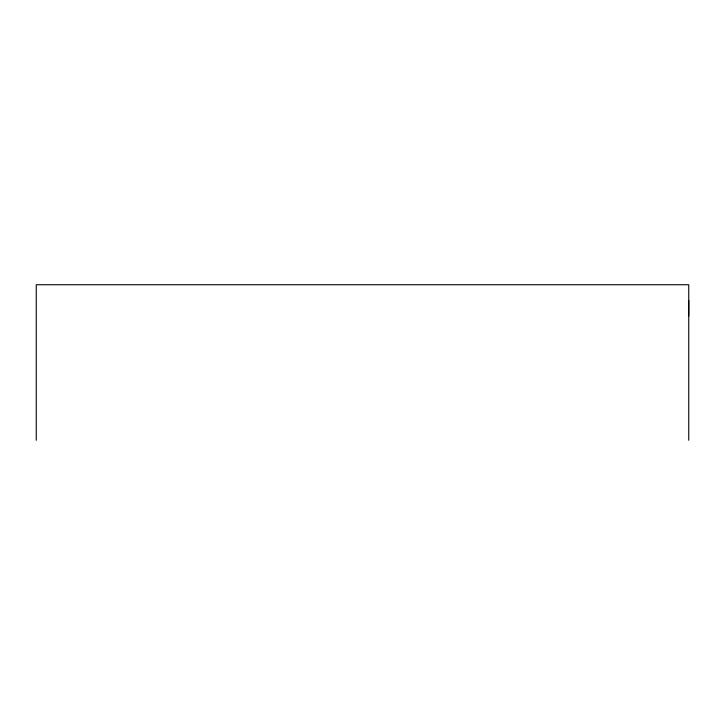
<?xml version="1.0" encoding="UTF-8"?>
<svg xmlns="http://www.w3.org/2000/svg" width="725" height="725" viewBox="0 0 725 725"><rect width="100%" height="100%" fill="white"/><g stroke="black" fill="none" stroke-linecap="round" stroke-linejoin="round"><path stroke-width="1.09" d="M688.75 315.892L688.75 300.522M688.75 440.256L688.75 284.744L36.25 284.744L36.25 440.256"/></g></svg>
